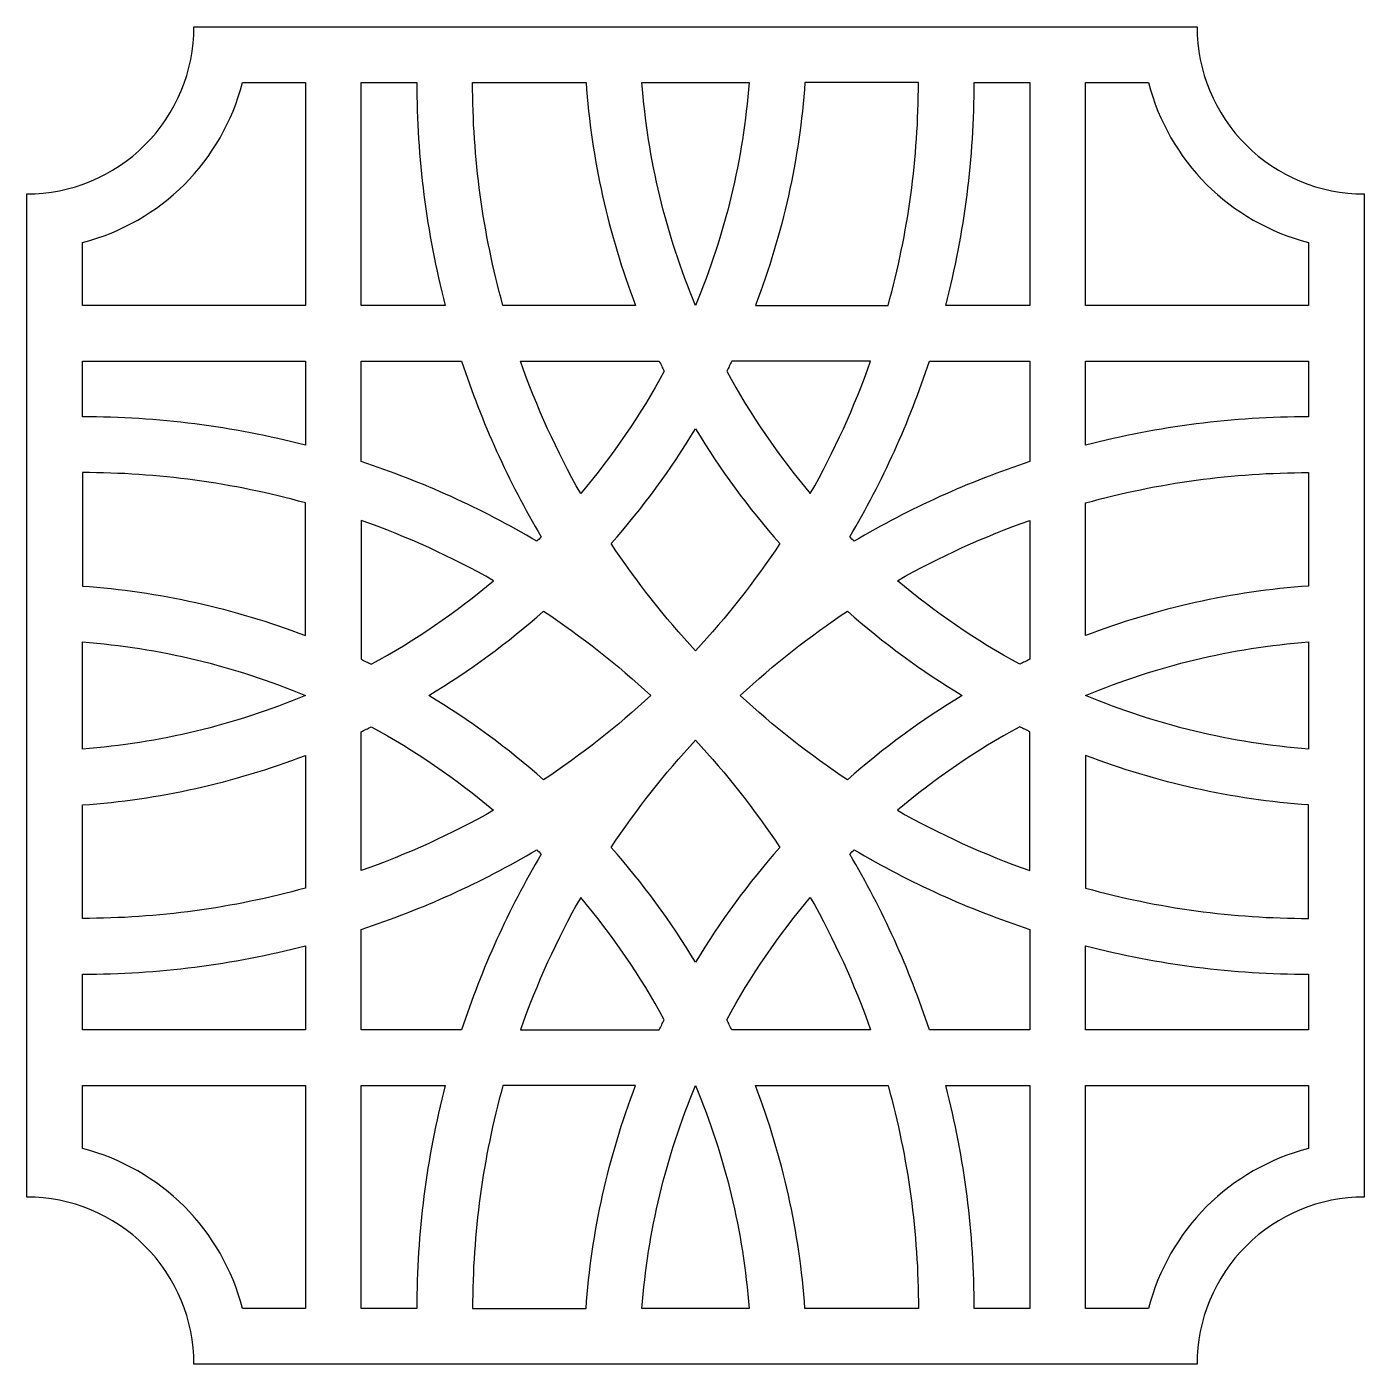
# Model space of a CAD drawing. Extents: x 0 to 12, y 0 to 12.
import ezdxf

# ---------------------------------------------------------------- set-up
doc = ezdxf.new("R2010")
doc.units = 0
doc.layers.get('0').update_dxf_attribs({"linetype": 'CONTINUOUS'})

msp = doc.modelspace()

# ---------------------------------------------------------------- linework, layer by layer
at = {"color": 7, "linetype": 'CONTINUOUS'}
for points in [[(12, 10.5), (12, 1.5, 0.414214), (10.5, 0), (1.5, 0, 0.414214), (0, 1.5), (0, 10.5, 0.414214), (1.5, 12), (10.5, 12, 0.414214)], [(1.936, 11.5), (2.5, 11.5), (2.5, 9.5), (0.5, 9.5), (0.5, 10.064, 0.272842)], [(3, 11.5), (3.5, 11.5, 0.063254), (3.754, 9.5), (3, 9.5)], [(4, 11.5), (5.018, 11.5, 0.073562), (5.462, 9.5), (4.272, 9.5, -0.067586)], [(6, 9.5, -0.079616), (5.519, 11.5), (6.481, 11.5, -0.079616)], [(6.982, 11.5, -0.073562), (6.538, 9.5), (7.728, 9.5, 0.067586), (8, 11.5)], [(9, 11.5), (9, 9.5), (8.246, 9.5, 0.063254), (8.5, 11.5)], [(10.064, 11.5, 0.272842), (11.5, 10.064), (11.5, 9.5), (9.5, 9.5), (9.5, 11.5)], [(0.5, 9), (2.5, 9), (2.5, 8.246, 0.063254), (0.5, 8.5)], [(3, 8.099), (3, 9), (3.901, 9, 0.05425), (4.616, 7.424, -0.002188), (4.576, 7.384, 0.05425)], [(4.97, 7.811, -0.043631), (4.429, 9), (5.675, 9, 0.003556), (5.719, 8.91, -0.051296)], [(6.281, 8.91, 0.051296), (7.03, 7.811, 0.043631), (7.571, 9), (6.325, 9, -0.003556)], [(8.099, 9), (9, 9), (9, 8.099, 0.05425), (7.424, 7.384, -0.002188), (7.384, 7.424, 0.05425)], [(11.5, 9), (11.5, 8.5, 0.063254), (9.5, 8.246), (9.5, 9)], [(6, 6.401, -0.040856), (5.244, 7.363, 0.045762), (6, 8.394, 0.045762), (6.756, 7.363, -0.040856)], [(0.5, 6.982, -0.073562), (2.5, 6.538), (2.5, 7.728, 0.067586), (0.5, 8)], [(11.5, 8), (11.5, 6.982, 0.073562), (9.5, 6.538), (9.5, 7.728, -0.067586)], [(3.09, 6.281, 0.051296), (4.189, 7.03, 0.043631), (3, 7.571), (3, 6.325, -0.003556)], [(7.811, 7.03, -0.043631), (9, 7.571), (9, 6.325, 0.003556), (8.91, 6.281, -0.051296)], [(5.599, 6, -0.040856), (4.637, 5.244, 0.045762), (3.606, 6, 0.045762), (4.637, 6.756, -0.040856)], [(6.401, 6, -0.040856), (7.363, 6.756, 0.045762), (8.394, 6, 0.045762), (7.363, 5.244, -0.040856)], [(2.5, 6, -0.079616), (0.5, 5.519), (0.5, 6.481, -0.079616)], [(9.5, 6, -0.079616), (11.5, 6.481), (11.5, 5.519, -0.079616)], [(4.189, 4.97, -0.043631), (3, 4.429), (3, 5.675, 0.003556), (3.09, 5.719, -0.051296)], [(8.91, 5.719, 0.051296), (7.811, 4.97, 0.043631), (9, 4.429), (9, 5.675, -0.003556)], [(6, 5.599, -0.040856), (6.756, 4.637, 0.045762), (6, 3.606, 0.045762), (5.244, 4.637, -0.040856)], [(0.5, 4), (0.5, 5.018, 0.073562), (2.5, 5.462), (2.5, 4.272, -0.067586)], [(11.5, 5.018, -0.073562), (9.5, 5.462), (9.5, 4.272, 0.067586), (11.5, 4)], [(3.901, 3), (3, 3), (3, 3.901, 0.05425), (4.576, 4.616, -0.002188), (4.616, 4.576, 0.05425)], [(9, 3.901), (9, 3), (8.099, 3, 0.05425), (7.384, 4.576, -0.002188), (7.424, 4.616, 0.05425)], [(5.719, 3.09, 0.051296), (4.97, 4.189, 0.043631), (4.429, 3), (5.675, 3, -0.003556)], [(7.03, 4.189, -0.043631), (7.571, 3), (6.325, 3, 0.003556), (6.281, 3.09, -0.051296)], [(0.5, 3), (0.5, 3.5, 0.063254), (2.5, 3.754), (2.5, 3)], [(11.5, 3), (9.5, 3), (9.5, 3.754, 0.063254), (11.5, 3.5)], [(0.5, 1.936), (0.5, 2.5), (2.5, 2.5), (2.5, 0.5), (1.936, 0.5, 0.272842)], [(3, 0.5), (3, 2.5), (3.754, 2.5, 0.063254), (3.5, 0.5)], [(5.018, 0.5, -0.073562), (5.462, 2.5), (4.272, 2.5, 0.067586), (4, 0.5)], [(6, 2.5, -0.079616), (6.481, 0.5), (5.519, 0.5, -0.079616)], [(8, 0.5), (6.982, 0.5, 0.073562), (6.538, 2.5), (7.728, 2.5, -0.067586)], [(9, 0.5), (8.5, 0.5, 0.063254), (8.246, 2.5), (9, 2.5)], [(10.064, 0.5), (9.5, 0.5), (9.5, 2.5), (11.5, 2.5), (11.5, 1.936, 0.272842)]]:
    msp.add_lwpolyline(points, format="xyb", close=True, dxfattribs=at)

doc.saveas('drawing.dxf')
